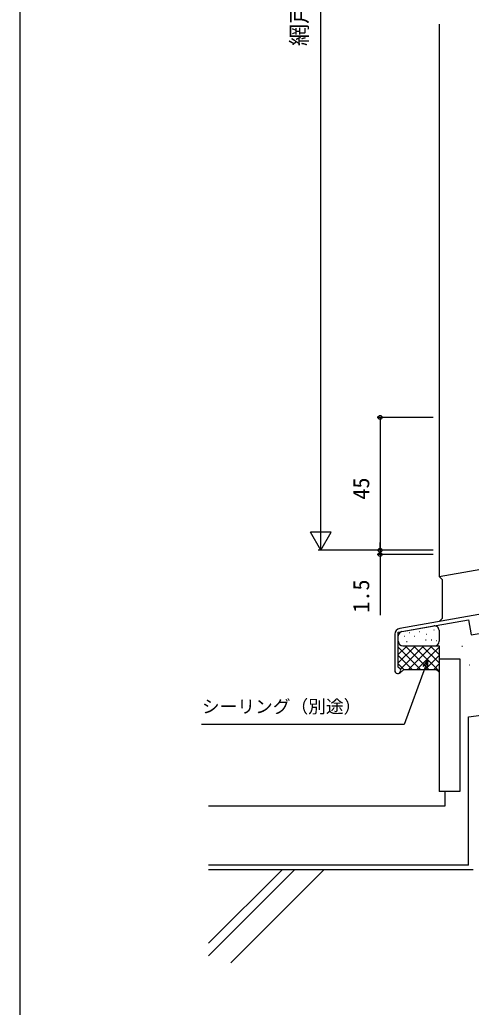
# Model space of a CAD drawing. Units: millimetres, scale not verified. Extents: x -437 to 438, y -681 to 679.
# Drawn here: x -436.8 to -283.9, y -151.9 to 182.7 of the extents above; entities that cross this region are included whole.
import ezdxf
from ezdxf.enums import TextEntityAlignment as Align

# ---------------------------------------------------------------- set-up
doc = ezdxf.new("R2010")
doc.units = ezdxf.units.MM
doc.header["$LTSCALE"] = 4
for name, color, linetype in [('0-2_YKK_11', 7, 'Continuous'), ('0-6_YKK_D', 6, 'Continuous'), ('0-7_YKK_ZWAK', 7, 'Continuous'), ('0-8_YSS_K', 3, 'Continuous'), ('0-9_YSS_KE', 3, 'Continuous')]:
    doc.layers.add(name, color=color, linetype=linetype)
doc.styles.add('ＭＳ ゴシック', font='')
doc.styles.get('ＭＳ ゴシック').set_extended_font_data('MS Gothic')

msp = doc.modelspace()

# ---------------------------------------------------------------- linework, layer by layer
at = {"layer": '0-2_YKK_11'}
for p, q in [((-223.002, -8.511), (-308.145, -23.524)), ((-309.798, -25.494), (-309.798, -37.816))]:
    msp.add_line(p, q, dxfattribs=at)
msp.add_lwpolyline([(-308.413, -36.893), (-308.598, -36.616), (-308.598, -24.823), (-284.8, -20.626), (-283.897, -25.747), (-277.791, -24.671), (-277.964, -23.686), (-279.186, -23.241), (-279.85, -23.358)], dxfattribs=at)
for centre, radius, start, end in [((-307.798, -25.494), 2, 99.99999, 180.00002), ((-308.798, -37.816), 1, 180.00002, 67.38012)]:
    msp.add_arc(centre, radius, start, end, dxfattribs=at)
at = {"layer": '0-6_YKK_D'}
for p, q in [((-334.8, 9.985), (-334.8, 456.485)), ((-296.8, 47.985), (-315.8, 47.985)), ((-314.8, 47.985), (-314.8, 2.985)), ((-334.8, 2.985), (-334.8, 15.11)), ((-334.8, 2.985), (-338.3, 9.048)), ((-331.3, 9.048), (-338.3, 9.048)), ((-334.8, 2.985), (-331.3, 9.048)), ((-314.8, 2.985), (-314.8, 5.535)), ((-296.8, 2.985), (-335.8, 2.985)), ((-296.8, 2.985), (-315.8, 2.985)), ((-296.8, 2.985), (-315.8, 2.985)), ((-296.8, 1.489), (-315.8, 1.489)), ((-314.8, 2.985), (-314.8, 1.489)), ((-314.8, 1.489), (-314.8, -19.032))]:
    msp.add_line(p, q, dxfattribs=at)
for points in [[(-298.63, -34.243), (-299.502, -36.639), (-306.578, -56.079), (-375.22, -56.079)], [(-300.144, -36.406), (-298.63, -34.243), (-298.86, -36.873)]]:
    msp.add_lwpolyline(points, dxfattribs=at)
for centre in [(-314.8, 47.985), (-314.8, 2.985), (-314.8, 2.985), (-314.8, 1.489)]:
    msp.add_circle(centre, 0.637, dxfattribs=at)
at = {"layer": '0-7_YKK_ZWAK'}
msp.add_line((-436.8, 644), (-436.8, -681), dxfattribs=at)
at = {"layer": '0-8_YSS_K'}
for p, q in [((-294.8, 181.239), (-294.8, -5.94)), ((-293.8, -6.94), (-293.8, -20.171)), ((-307.358, -24.604), (-296.561, -22.7)), ((-293.8, -20.171), (-294.8, -21.171)), ((-308.598, -27.911), (-308.598, -26.081)), ((-306.484, -26.181), (-306.384, -26.181)), ((-304.942, -24.891), (-304.842, -24.891)), ((-304.942, -24.891), (-304.842, -24.891)), ((-303.148, -26.11), (-303.048, -26.11)), ((-301.39, -24.532), (-301.29, -24.532)), ((-299.13, -25.5), (-299.03, -25.5)), ((-296.548, -23.994), (-296.448, -23.994)), ((-294.8, -24.177), (-294.8, -27.911)), ((-308.598, -32.412), (-305.597, -29.411)), ((-308.598, -35.24), (-302.768, -29.411)), ((-308.598, -29.932), (-301.117, -37.413)), ((-307.901, -37.372), (-299.94, -29.411)), ((-307.098, -29.411), (-294.8, -29.411)), ((-306.291, -29.411), (-298.288, -37.413)), ((-305.825, -28.02), (-305.625, -28.02)), ((-305.114, -37.413), (-297.111, -29.411)), ((-303.462, -29.411), (-294.802, -38.071)), ((-302.285, -37.413), (-294.8, -29.928)), ((-300.634, -29.411), (-294.8, -35.244)), ((-299.368, -27.415), (-299.168, -27.415)), ((-297.805, -29.411), (-294.8, -32.416)), ((-297.472, -27.455), (-297.272, -27.455)), ((-295.687, -27.579), (-295.587, -27.579)), ((-294.8, -29.411), (-294.8, -38.413)), ((-287.042, -29.543), (-286.842, -29.543)), ((-308.598, -32.761), (-303.945, -37.413)), ((-299.457, -37.413), (-294.8, -32.756)), ((-308.598, -35.589), (-306.773, -37.413)), ((-296.629, -37.413), (-294.8, -35.585)), ((-284.551, -35.907), (-284.351, -35.907)), ((-306.79, -37.413), (-308.095, -38.718)), ((-306.79, -37.413), (-295.8, -37.413)), ((-295.8, -37.413), (-294.8, -38.413)), ((-283.302, -105.312), (-372.909, -105.312)), ((-347.974, -105.312), (-372.909, -130.247)), ((-343.732, -105.312), (-372.909, -134.489)), ((-333.832, -105.312), (-365.345, -136.824))]:
    msp.add_line(p, q, dxfattribs=at)
msp.add_lwpolyline([(-293.8, -6.94), (-294.8, -5.94), (-249.8, 1.995)], dxfattribs=at)
for centre, start, end in [((-296.3, -24.177), 0, 100), ((-307.098, -26.081), 100, 180), ((-307.098, -27.911), 180, 270), ((-296.3, -27.911), 270, 0)]:
    msp.add_arc(centre, 1.5, start, end, dxfattribs=at)
at = {"layer": '0-9_YSS_KE'}
for p, q in [((-294.802, -33.812), (-294.802, -78.812)), ((-294.802, -33.812), (-287.802, -33.812)), ((-287.802, -33.812), (-287.802, -78.812)), ((-284.802, -53.511), (-134.802, -33.511)), ((-284.802, -103.812), (-284.802, -53.511)), ((-287.802, -78.812), (-294.802, -78.812)), ((-292.802, -78.812), (-292.802, -83.812)), ((-292.802, -83.812), (-372.909, -83.812)), ((-284.802, -103.812), (-372.909, -103.812))]:
    msp.add_line(p, q, dxfattribs=at)

# ---------------------------------------------------------------- texts
at = {"layer": '0-6_YKK_D', "style": 'ＭＳ ゴシック'}
for s, p in [('網戸出来高MH （H＋60.5）', (-337.78, 173.811)), ('45', (-316.8, 20.116)), ('1.5', (-316.8, -18.182))]:
    msp.add_text(s, height=5.499, rotation=90, dxfattribs=at).set_placement(p, align=Align.BOTTOM_LEFT)
msp.add_text('シーリング（別途）', height=4.399, dxfattribs=at).set_placement((-375.114, -53.523), align=Align.BOTTOM_LEFT)

doc.saveas('drawing.dxf')
